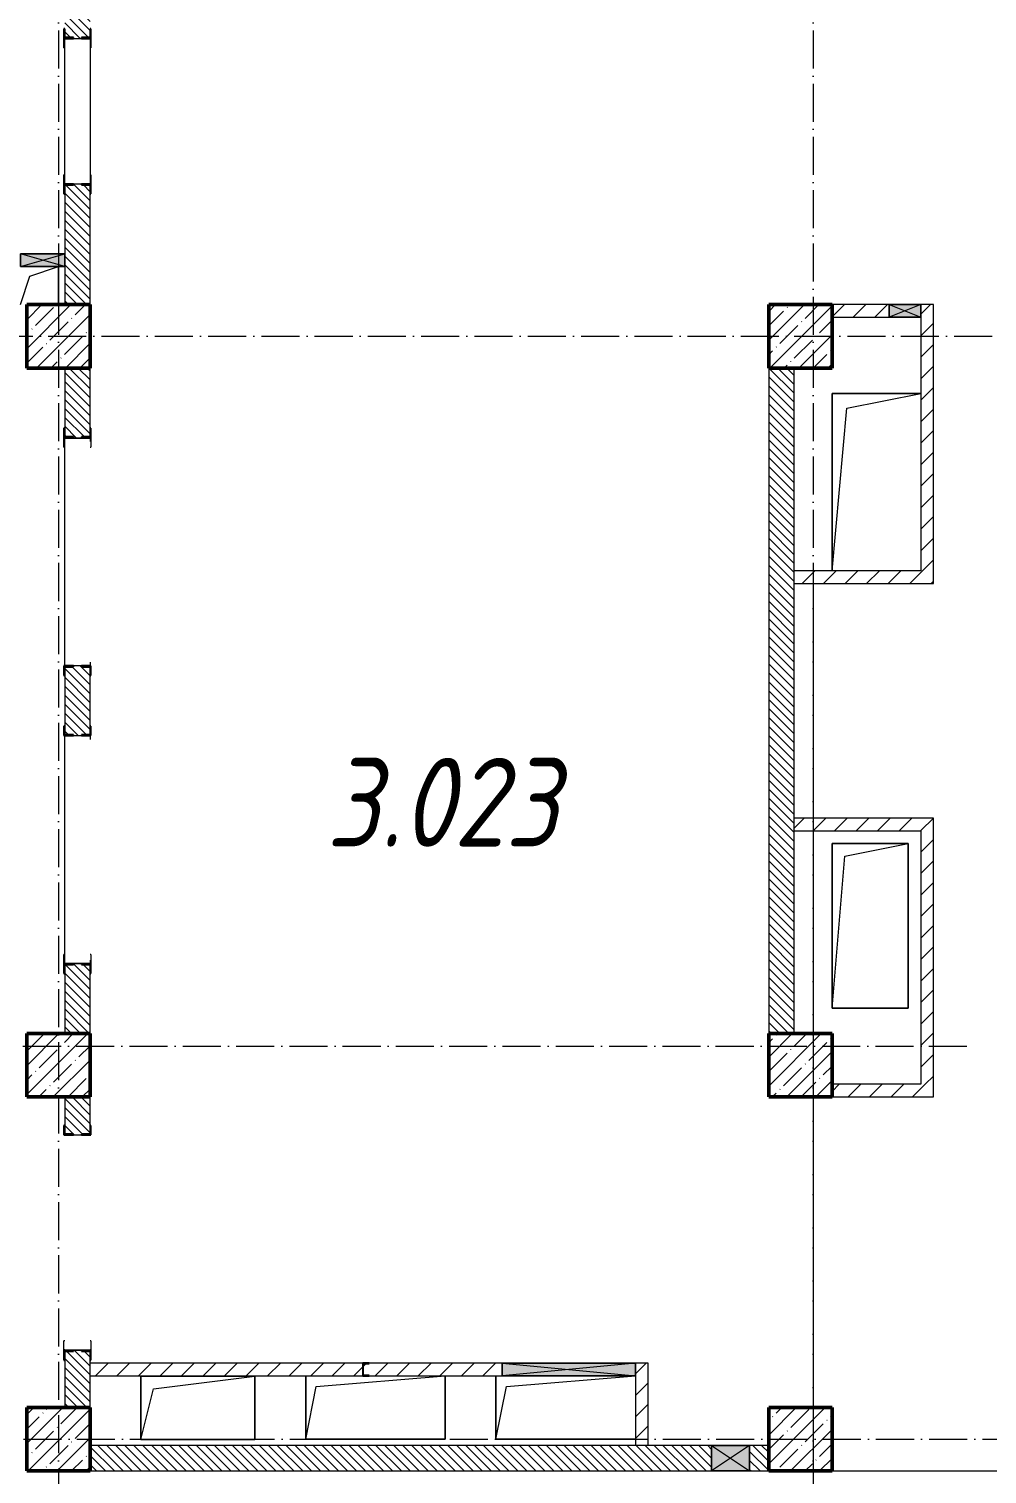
# Model space of a CAD drawing. Header units: millimetres. Extents: x -12989 to 629078, y -109036 to 555275.
# Drawn here: x 606428 to 613982, y -47560 to -36160 of the extents above; entities that cross this region are included whole.
import ezdxf

# ---------------------------------------------------------------- set-up
doc = ezdxf.new("R2010")
doc.units = ezdxf.units.MM
doc.linetypes.add('50_200_ШТРИХ_1Т_ш5_п1_п1_', pattern=[700, 500, -100, 0, -100])
for name, color, linetype, lineweight in [('A-DETL-GENF-OTLN', 7, 'Continuous', 9), ('A-FLOR-____-OTLN', 7, 'Continuous', 9), ('A-GENM-____-MCUT', 7, 'Continuous', 25), ('A-GENM-____-OTLN', 7, 'Continuous', 9), ('A-GENM-____-OTLN-1', 7, 'Continuous', 25), ('A-GLAZ-____-OTLN', 7, 'Continuous', 9), ('A-WALL-____-MCUT', 7, 'Continuous', 13), ('A-WALL-____-MCUT-3', 7, 'Continuous', 9), ('A-WALL-____-PATT-1', 7, 'Continuous', 9), ('A-WALL-FNSH-MCUT-1', 7, 'Continuous', 9), ('I-WALL-____-OTLN', 7, 'Continuous', 9), ('S-COLS-____-MCUT', 7, 'Continuous', 50), ('S-COLS-____-OTLN', 7, 'Continuous', 9), ('S-GRID-____-OTLN-1', 7, '50_200_ШТРИХ_1Т_ш5_п1_п1_', 9), ('Марки помещений', 7, 'Continuous', 9)]:
    doc.layers.add(name, color=color, linetype=linetype, lineweight=lineweight)
doc.styles.add('ISOCPEUR_I_2', font='isocpeui.ttf', dxfattribs={"width": 0.85, "height": 2.3})
pattern_1 = [(135, (523510.01, -90515.614), (-35.35534, -35.35534), [])]
pattern_2 = [(45, (-83150, -43231.04), (-114.04925, 114.04925), []), (45, (-83035.95, -43231.04), (-114.04925, 114.04925), [201.613, -40.323, 3.353, -36.97])]
pattern_3 = [(45, (-89000, -43231.04), (-114.04925, 114.04925), []), (45, (-88885.95, -43231.04), (-114.04925, 114.04925), [201.613, -40.323, 3.353, -36.97])]
pattern_4 = [(45, (523510.01, -90515.61), (-84.85281, 84.85281), [])]

# ---------------------------------------------------------------- blocks, each defined once
blk = doc.blocks.new('BSC_Колонна _Прямоугольная - 500х500-V36-АР1_План отверстий 3 этажа в осях 1-64_Ю-ЯЯ')
at = {"layer": 'S-COLS-____-OTLN'}
h = blk.add_hatch(dxfattribs=at)
h.set_pattern_fill('FP_44', color=256, style=0, pattern_type=2)
h.set_pattern_definition([(45, (-89000, -51931.04), (-114.04925, 114.04925), []), (45, (-88885.95, -51931.04), (-114.04925, 114.04925), [201.613, -40.323, 3.353, -36.97])])
h.paths.add_polyline_path([(-250, -250), (250, -250), (250, 250), (-250, 250)], flags=0)
at = {"layer": 'S-COLS-____-MCUT'}
for p, q in [((250, 250), (-250, 250)), ((-250, 250), (-250, -250)), ((250, -250), (250, 250)), ((-250, -250), (250, -250))]:
    blk.add_line(p, q, dxfattribs=at)
blk = doc.blocks.new('BSC_Колонна _Прямоугольная - 500х500-V37-АР1_План отверстий 3 этажа в осях 1-64_Ю-ЯЯ')
at = {"layer": 'S-COLS-____-OTLN'}
h = blk.add_hatch(dxfattribs=at)
h.set_pattern_fill('FP_45', color=256, style=0, pattern_type=2)
h.set_pattern_definition([(45, (-83150, -51931.04), (-114.04925, 114.04925), []), (45, (-83035.95, -51931.04), (-114.04925, 114.04925), [201.613, -40.323, 3.353, -36.97])])
h.paths.add_polyline_path([(-250, -250), (250, -250), (250, 250), (-250, 250)], flags=0)
at = {"layer": 'S-COLS-____-MCUT'}
for p, q in [((250, 250), (-250, 250)), ((-250, 250), (-250, -250)), ((250, -250), (250, 250)), ((-250, -250), (250, -250))]:
    blk.add_line(p, q, dxfattribs=at)
blk = doc.blocks.new('BSC_Колонна _Прямоугольная - 500х500-V54-АР1_План отверстий 3 этажа в осях 1-64_Ю-ЯЯ')
at = {"layer": 'S-COLS-____-OTLN'}
h = blk.add_hatch(dxfattribs=at)
h.set_pattern_fill('FP_62', color=256, style=0, pattern_type=2)
h.set_pattern_definition([(45, (-89000, -46181.04), (-114.04925, 114.04925), []), (45, (-88885.95, -46181.04), (-114.04925, 114.04925), [201.613, -40.323, 3.353, -36.97])])
h.paths.add_polyline_path([(-250, -250), (250, -250), (250, 250), (-250, 250)], flags=0)
at = {"layer": 'S-COLS-____-MCUT'}
for p, q in [((250, 250), (-250, 250)), ((-250, 250), (-250, -250)), ((250, -250), (250, 250)), ((-250, -250), (250, -250))]:
    blk.add_line(p, q, dxfattribs=at)
blk = doc.blocks.new('BSC_Колонна _Прямоугольная - 500х500-V55-АР1_План отверстий 3 этажа в осях 1-64_Ю-ЯЯ')
at = {"layer": 'S-COLS-____-OTLN'}
h = blk.add_hatch(dxfattribs=at)
h.set_pattern_fill('FP_63', color=256, style=0, pattern_type=2)
h.set_pattern_definition([(45, (-83150, -46181.04), (-114.04925, 114.04925), []), (45, (-83035.95, -46181.04), (-114.04925, 114.04925), [201.613, -40.323, 3.353, -36.97])])
h.paths.add_polyline_path([(-250, -250), (250, -250), (250, 250), (-250, 250)], flags=0)
at = {"layer": 'S-COLS-____-MCUT'}
for p, q in [((250, 250), (-250, 250)), ((-250, 250), (-250, -250)), ((250, -250), (250, 250)), ((-250, -250), (250, -250))]:
    blk.add_line(p, q, dxfattribs=at)
blk = doc.blocks.new('BSC_Колонна _Прямоугольная - 500х500-V120-АР1_План отверстий 3 этажа в осях 1-64_Ю-ЯЯ')
at = {"layer": 'S-COLS-____-OTLN'}
h = blk.add_hatch(dxfattribs=at)
h.set_pattern_fill('FP_125', color=256, style=0, pattern_type=2)
h.set_pattern_definition(pattern_2)
h.paths.add_polyline_path([(-250, -250), (250, -250), (250, 250), (-250, 250)], flags=0)
at = {"layer": 'S-COLS-____-MCUT'}
for p, q in [((250, 250), (-250, 250)), ((-250, 250), (-250, -250)), ((250, -250), (250, 250)), ((-250, -250), (250, -250))]:
    blk.add_line(p, q, dxfattribs=at)
blk = doc.blocks.new('BSC_Колонна _Прямоугольная - 500х500-V121-АР1_План отверстий 3 этажа в осях 1-64_Ю-ЯЯ')
at = {"layer": 'S-COLS-____-OTLN'}
h = blk.add_hatch(dxfattribs=at)
h.set_pattern_fill('FP_126', color=256, style=0, pattern_type=2)
h.set_pattern_definition(pattern_3)
h.paths.add_polyline_path([(-250, -250), (250, -250), (250, 250), (-250, 250)], flags=0)
at = {"layer": 'S-COLS-____-MCUT'}
for p, q in [((250, 250), (-250, 250)), ((-250, 250), (-250, -250)), ((250, -250), (250, 250)), ((-250, -250), (250, -250))]:
    blk.add_line(p, q, dxfattribs=at)
blk = doc.blocks.new('154_Фахверк_СКБ_Швеллер - Тип_100_3960-28515122-АР1_План отверстий 3 этажа в осях 1-64_Ю-ЯЯ')
at = {"layer": 'A-GENM-____-MCUT'}
for p, q in [((175, 50), (125, 50)), ((125, 50), (125, -50)), ((128, 47), (175, 47)), ((128, -47), (128, 47)), ((175, 47), (175, 50)), ((125, -50), (175, -50)), ((175, -47), (128, -47)), ((175, -50), (175, -47))]:
    blk.add_line(p, q, dxfattribs=at)
blk = doc.blocks.new('154_Стойка_СКБ_Уголок - СМ-2180_200-28268025-АР1_План отверстий 3 этажа в осях 1-64_Ю-ЯЯ')
at = {"layer": 'A-GENM-____-MCUT'}
for p, q in [((125, 156), (125, 81)), ((200, 156), (125, 156)), ((131, 81), (131, 150)), ((131, 150), (200, 150)), ((200, 150), (200, 156)), ((125, 81), (131, 81)), ((131, 19), (125, 19)), ((125, 19), (125, -56)), ((131, -50), (131, 19)), ((125, -56), (200, -56)), ((200, -50), (131, -50)), ((200, -56), (200, -50))]:
    blk.add_line(p, q, dxfattribs=at)
blk = doc.blocks.new('Стойка_Влож_Уголок_Опорный - Уголок-28213941-АР1_План отверстий 3 этажа в осях 1-64_Ю-ЯЯ')
at = {"layer": 'A-GENM-____-OTLN'}
for p, q in [((-212, -6), (-212, 0)), ((0, 0), (0, -6)), ((-212, -75), (-212, -6)), ((-212, -6), (-206, -6)), ((-212, -75), (-206, -75)), ((-6, -6), (0, -6)), ((-6, -75), (0, -75)), ((0, -6), (0, -75))]:
    blk.add_line(p, q, dxfattribs=at)
blk = doc.blocks.new('154_Стойка_СКБ_Уголок - СМ-2480_200-28346303-АР1_План отверстий 3 этажа в осях 1-64_Ю-ЯЯ')
at = {"layer": 'A-GENM-____-MCUT'}
for p, q in [((125, 156), (125, 81)), ((200, 156), (125, 156)), ((131, 81), (131, 150)), ((131, 150), (200, 150)), ((200, 150), (200, 156)), ((125, 81), (131, 81)), ((131, 19), (125, 19)), ((125, 19), (125, -56)), ((131, -50), (131, 19)), ((125, -56), (200, -56)), ((200, -50), (131, -50)), ((200, -56), (200, -50))]:
    blk.add_line(p, q, dxfattribs=at)
blk = doc.blocks.new('Стойка_Влож_Полоса боковая - Полоса-V164-АР1_План отверстий 3 этажа в осях 1-64_Ю-ЯЯ')
at = {"layer": 'A-GENM-____-OTLN'}
for p, q in [((-5, 60), (0, 60)), ((-5, -60), (-5, 60)), ((0, 31), (0, -31)), ((0, -60), (-5, -60))]:
    blk.add_line(p, q, dxfattribs=at)
blk = doc.blocks.new('Фахверк_СКБ_Уголок - 200_3960-28268576-АР1_План отверстий 3 этажа в осях 1-64_Ю-ЯЯ')
at = {"layer": 'A-GENM-____-MCUT'}
for p, q in [((200, 156), (125, 156)), ((125, 156), (125, 81)), ((131, 81), (131, 150)), ((131, 150), (200, 150)), ((200, 150), (200, 156)), ((125, 81), (131, 81)), ((131, 19), (125, 19)), ((125, 19), (125, -56)), ((131, -50), (131, 19)), ((125, -56), (200, -56)), ((200, -50), (131, -50)), ((200, -56), (200, -50))]:
    blk.add_line(p, q, dxfattribs=at)
blk = doc.blocks.new('АР_Перемычка - АР_Перемычка-28729843-АР1_План отверстий 3 этажа в осях 1-64_Ю-ЯЯ')
at = {"layer": 'A-GENM-____-OTLN'}
blk.add_line((-400, -100), (-392, -100), dxfattribs=at)
blk = doc.blocks.new('Фахверк_СКБ_Уголок - 200_3550-28267367-АР1_План отверстий 3 этажа в осях 1-64_Ю-ЯЯ')
at = {"layer": 'A-GENM-____-MCUT'}
for p, q in [((200, 156), (125, 156)), ((125, 156), (125, 81)), ((131, 81), (131, 150)), ((131, 150), (200, 150)), ((200, 150), (200, 156)), ((125, 81), (131, 81)), ((131, 19), (125, 19)), ((125, 19), (125, -56)), ((131, -50), (131, 19)), ((125, -56), (200, -56)), ((200, -50), (131, -50)), ((200, -56), (200, -50))]:
    blk.add_line(p, q, dxfattribs=at)
blk = doc.blocks.new('AR_Отверстие прямоугольное _в стене_ - AR_Отверстие прямоугольное _в стене__ВК-32402044-АР1_План отверстий 3 этажа в осях 1-64_Ю-ЯЯ')
at = {"layer": 'A-GLAZ-____-OTLN'}
blk.add_hatch(color=256, dxfattribs=at).paths.add_polyline_path([(150, -100), (150, 100), (-150, 100), (-150, -100), (-91, -100)], flags=0)
at = {"layer": 'A-DETL-GENF-OTLN'}
for p, q in [((-150, -100), (-150, 100)), ((-150, 100), (150, 100)), ((150, 100), (-150, -100)), ((-150, 100), (150, -100)), ((150, 100), (-150, 100)), ((-150, 100), (-150, -100)), ((150, 100), (150, -100)), ((150, -100), (150, 100)), ((150, -100), (-150, -100)), ((-150, -100), (150, -100))]:
    blk.add_line(p, q, dxfattribs=at)
blk = doc.blocks.new('AR_Отверстие прямоугольное _в плите_ - AR_Отверстие прямоугольное _в плите_-30552542-АР1_План отверстий 3 этажа в осях 1-64_Ю-ЯЯ')
at = {"layer": 'A-GENM-____-OTLN'}
for p, q in [((350, 700), (-350, 700)), ((-350, 700), (-350, -700)), ((-233, 583), (350, 700)), ((-350, -700), (-233, 583))]:
    blk.add_line(p, q, dxfattribs=at)
blk = doc.blocks.new('AR_Отверстие прямоугольное _в плите_ - AR_Отверстие прямоугольное _в плите_-30552544-АР1_План отверстий 3 этажа в осях 1-64_Ю-ЯЯ')
at = {"layer": 'A-GENM-____-OTLN'}
for p, q in [((300, 650), (-300, 650)), ((-300, 650), (-300, -650)), ((-200, 550), (300, 650)), ((300, -650), (300, 650)), ((-300, -650), (-200, 550)), ((-300, -650), (300, -650))]:
    blk.add_line(p, q, dxfattribs=at)
blk = doc.blocks.new('AR_Отверстие прямоугольное _в плите_ - AR_Отверстие прямоугольное _в плите_-30459338-АР1_План отверстий 3 этажа в осях 1-64_Ю-ЯЯ')
at = {"layer": 'A-GENM-____-OTLN'}
for p, q in [((-75, 75), (150, 150)), ((150, -150), (150, 150)), ((-150, -150), (-75, 75))]:
    blk.add_line(p, q, dxfattribs=at)
blk = doc.blocks.new('AR_Отверстие прямоугольное _в плите_ - AR_Отверстие прямоугольное _в плите_-30552730-АР1_План отверстий 3 этажа в осях 1-64_Ю-ЯЯ')
at = {"layer": 'A-GENM-____-OTLN'}
for p, q in [((450, 250), (-450, 250)), ((-450, 250), (-450, -250)), ((-350, 150), (450, 250)), ((450, -250), (450, 250)), ((-450, -250), (-350, 150)), ((-450, -250), (450, -250))]:
    blk.add_line(p, q, dxfattribs=at)
blk = doc.blocks.new('AR_Отверстие прямоугольное _в плите_ - AR_Отверстие прямоугольное _в плите_-V202-АР1_План отверстий 3 этажа в осях 1-64_Ю-ЯЯ')
at = {"layer": 'A-GENM-____-OTLN'}
for p, q in [((-550, 250), (-550, -250)), ((-467, 167), (550, 250)), ((550, -250), (550, 250)), ((-550, -250), (-467, 167)), ((-550, -250), (550, -250))]:
    blk.add_line(p, q, dxfattribs=at)
blk = doc.blocks.new('AR_Отверстие прямоугольное _в плите_ - AR_Отверстие прямоугольное _в плите_-V203-АР1_План отверстий 3 этажа в осях 1-64_Ю-ЯЯ')
at = {"layer": 'A-GENM-____-OTLN'}
for p, q in [((-550, 250), (-550, -250)), ((-467, 167), (550, 250)), ((-550, -250), (-467, 167)), ((-550, -250), (550, -250))]:
    blk.add_line(p, q, dxfattribs=at)
blk = doc.blocks.new('AR_Отверстие прямоугольное _в стене__БезПР - AR_Отверстие прямоугольное _в стене__БезПР-36899082-АР1_План отверстий 3 этажа в осях 1-64_Ю-ЯЯ')
at = {"layer": 'A-GLAZ-____-OTLN'}
blk.add_hatch(color=256, dxfattribs=at).paths.add_polyline_path([(525, -50), (525, 50), (-525, 50), (-525, -50)], flags=0)
at = {"layer": 'A-DETL-GENF-OTLN'}
for p, q in [((-525, -50), (-525, 50)), ((-525, 50), (525, 50)), ((525, 50), (-525, -50)), ((-525, 50), (525, -50)), ((525, 50), (-525, 50)), ((-525, 50), (-525, -50)), ((525, 50), (525, -50)), ((525, -50), (525, 50)), ((525, -50), (-525, -50)), ((-525, -50), (525, -50))]:
    blk.add_line(p, q, dxfattribs=at)
at = {"layer": 'A-GLAZ-____-OTLN'}
blk.add_line((525, 50), (-525, 50), dxfattribs=at)
blk = doc.blocks.new('AR_Отверстие прямоугольное _в стене__БезПР - AR_Отверстие прямоугольное _в стене__БезПР-36899173-АР1_План отверстий 3 этажа в осях 1-64_Ю-ЯЯ')
at = {"layer": 'A-GLAZ-____-OTLN'}
blk.add_hatch(color=256, dxfattribs=at).paths.add_polyline_path([(175, 50), (-175, 50), (-175, -50), (175, -50)], flags=0)
at = {"layer": 'A-DETL-GENF-OTLN'}
for p, q in [((-175, -50), (-175, 50)), ((-175, 50), (175, 50)), ((175, 50), (-175, -50)), ((-175, 50), (175, -50)), ((175, 50), (-175, 50)), ((-175, 50), (-175, -50)), ((175, 50), (175, -50)), ((175, -50), (175, 50)), ((175, -50), (-175, -50)), ((-175, -50), (175, -50))]:
    blk.add_line(p, q, dxfattribs=at)
at = {"layer": 'A-GLAZ-____-OTLN'}
blk.add_line((175, 50), (-175, 50), dxfattribs=at)
blk = doc.blocks.new('AR_Отверстие прямоугольное _в стене__БезПР - AR_Отверстие прямоугольное _в стене__БезПР-36427648-АР1_План отверстий 3 этажа в осях 1-64_Ю-ЯЯ')
at = {"layer": 'A-GLAZ-____-OTLN'}
blk.add_hatch(color=256, dxfattribs=at).paths.add_polyline_path([(125, -50), (125, 50), (-125, 50), (-125, -50)], flags=0)
at = {"layer": 'A-DETL-GENF-OTLN'}
for p, q in [((-125, -50), (-125, 50)), ((-125, 50), (125, 50)), ((125, 50), (-125, -50)), ((-125, 50), (125, -50)), ((125, 50), (-125, 50)), ((-125, 50), (-125, -50)), ((125, 50), (125, -50)), ((125, -50), (125, 50)), ((125, -50), (-125, -50)), ((-125, -50), (125, -50))]:
    blk.add_line(p, q, dxfattribs=at)
at = {"layer": 'A-GLAZ-____-OTLN'}
blk.add_line((125, 50), (-125, 50), dxfattribs=at)
blk = doc.blocks.new('BSC_Колонна _Прямоугольная - 500х500-V144-АР1_План отверстий 3 этажа в осях 1-64_А-ГГ')
at = {"layer": 'S-COLS-____-OTLN'}
h = blk.add_hatch(dxfattribs=at)
h.set_pattern_fill('FP_167', color=256, style=0, pattern_type=2)
h.set_pattern_definition(pattern_2)
h.paths.add_polyline_path([(-250, -250), (250, -250), (250, 250), (-250, 250)], flags=0)
at = {"layer": 'S-COLS-____-MCUT'}
for p, q in [((250, 250), (-250, 250)), ((-250, 250), (-250, -250)), ((250, -250), (250, 250)), ((-250, -250), (250, -250))]:
    blk.add_line(p, q, dxfattribs=at)
blk = doc.blocks.new('BSC_Колонна _Прямоугольная - 500х500-V145-АР1_План отверстий 3 этажа в осях 1-64_А-ГГ')
at = {"layer": 'S-COLS-____-OTLN'}
h = blk.add_hatch(dxfattribs=at)
h.set_pattern_fill('FP_168', color=256, style=0, pattern_type=2)
h.set_pattern_definition(pattern_3)
h.paths.add_polyline_path([(-250, -250), (250, -250), (250, 250), (-250, 250)], flags=0)
at = {"layer": 'S-COLS-____-MCUT'}
for p, q in [((250, 250), (-250, 250)), ((-250, 250), (-250, -250)), ((250, -250), (250, 250)), ((-250, -250), (250, -250))]:
    blk.add_line(p, q, dxfattribs=at)
blk = doc.blocks.new('AR_Отверстие прямоугольное _в стене_ - AR_Отверстие прямоугольное _в стене__ВК-32402044-АР1_План отверстий 3 этажа в осях 1-64_А-ГГ')
at = {"layer": 'A-GLAZ-____-OTLN'}
blk.add_hatch(color=256, dxfattribs=at).paths.add_polyline_path([(150, -100), (150, 100), (-150, 100), (-150, -100), (-90, -100)], flags=0)
at = {"layer": 'A-DETL-GENF-OTLN'}
for p, q in [((-150, -100), (-150, 100)), ((-150, 100), (150, 100)), ((150, 100), (-150, -100)), ((-150, 100), (150, -100)), ((150, 100), (-150, 100)), ((-150, 100), (-150, -100)), ((150, 100), (150, -100)), ((150, -100), (150, 100)), ((150, -100), (-150, -100)), ((-150, -100), (150, -100))]:
    blk.add_line(p, q, dxfattribs=at)
blk = doc.blocks.new('3эт')
at = {"layer": 'S-GRID-____-OTLN-1', "color": 251, "ltscale": 0.6, "true_color": 0x636466}
for p, q in [((366920.7, 4029.4), (366920.7, -46882.4)), ((372870.7, 4029.4), (372870.7, -46882.4)), ((352977.2, -34932.4), (387845.1, -34932.4)), ((372870.7, -36982.5), (372870.7, -91346.1)), ((351097.5, -40532.4), (374089.5, -40532.4)), ((358243, -43632.4), (387705.3, -43632.4)), ((358243, -43632.4), (387705.3, -43632.4))]:
    blk.add_line(p, q, dxfattribs=at)

msp = doc.modelspace()

# ---------------------------------------------------------------- hatches: boundary and pattern name
at = {"layer": 'A-WALL-____-PATT-1'}
h = msp.add_hatch(dxfattribs=at)
h.set_pattern_fill('FP_9', color=256, style=0, pattern_type=2)
h.set_pattern_definition(pattern_1)
h.paths.add_polyline_path([(606910.0077, -38334.5723), (606910.0077, -37390.5723), (606841.0077, -37390.5723), (606841.0077, -37384.5723), (606779.0077, -37384.5723), (606779.0077, -37390.5723), (606710.0077, -37390.5723), (606710.0077, -38334.5723)], flags=0)
h.paths.add_polyline_path([(606841.0077, -36234.5723), (606841.0077, -36228.5723), (606910.0077, -36228.5723), (606910.0077, -35819.5723), (606710.0077, -35819.5723), (606710.0077, -36228.5723), (606779.0077, -36228.5723), (606779.0077, -36234.5723)], flags=0)
h.paths.add_polyline_path([(606710.0077, -35569.5723), (606910.0077, -35569.5723), (606910.0077, -35334.5723), (606710.0077, -35334.5723)], flags=0)
h = msp.add_hatch(dxfattribs=at)
h.set_pattern_fill('FP_7', color=256, style=0, pattern_type=2)
h.set_pattern_definition(pattern_4)
h.paths.add_polyline_path([(613210.0077, -38434.5723), (613210.0077, -38334.5723), (612760.0077, -38334.5723), (612760.0077, -38434.5723)], flags=0)
h.paths.add_polyline_path([(613460.0077, -38434.5723), (613560.0077, -38434.5723), (613560.0077, -38334.5723), (613460.0077, -38334.5723)], flags=0)
h = msp.add_hatch(dxfattribs=at)
h.set_pattern_fill('FP_7', color=256, style=0, pattern_type=2)
h.set_pattern_definition(pattern_4)
h.paths.add_polyline_path([(613460.0077, -40434.5723), (613560.0077, -40434.5723), (613560.0077, -38434.5723), (613460.0077, -38434.5723)], flags=0)
h = msp.add_hatch(dxfattribs=at)
h.set_pattern_fill('FP_9', color=256, style=0, pattern_type=2)
h.set_pattern_definition(pattern_1)
h.paths.add_polyline_path([(606910.0077, -44084.5723), (606910.0077, -43540.5723), (606841.0077, -43540.5723), (606841.0077, -43534.5723), (606779.0077, -43534.5723), (606779.0077, -43540.5723), (606710.0077, -43540.5723), (606710.0077, -44084.5723), (606870.0077, -44084.5723)], flags=0)
h.paths.add_polyline_path([(606779.0077, -41734.5723), (606841.0077, -41734.5723), (606841.0077, -41728.5723), (606910.0077, -41728.5723), (606910.0077, -41190.5723), (606841.0077, -41190.5723), (606841.0077, -41184.5723), (606779.0077, -41184.5723), (606779.0077, -41190.5723), (606710.0077, -41190.5723), (606710.0077, -41728.5723), (606779.0077, -41728.5723)], flags=0)
h.paths.add_polyline_path([(606779.0077, -39384.5723), (606841.0077, -39384.5723), (606841.0077, -39378.5723), (606910.0077, -39378.5723), (606910.0077, -38834.5723), (606710.0077, -38834.5723), (606710.0077, -39378.5723), (606779.0077, -39378.5723)], flags=0)
h = msp.add_hatch(dxfattribs=at)
h.set_pattern_fill('FP_9', color=256, style=0, pattern_type=2)
h.set_pattern_definition(pattern_1)
h.paths.add_polyline_path([(612460.0077, -44084.5723), (612460.0077, -38834.5723), (612260.0077, -38834.5723), (612260.0077, -44084.5723)], flags=0)
h = msp.add_hatch(dxfattribs=at)
h.set_pattern_fill('FP_7', color=256, style=0, pattern_type=2)
h.set_pattern_definition(pattern_4)
h.paths.add_polyline_path([(612460.0077, -40534.5723), (613560.0077, -40534.5723), (613560.0077, -40434.5723), (612460.0077, -40434.5723)], flags=0)
h = msp.add_hatch(dxfattribs=at)
h.set_pattern_fill('FP_7', color=256, style=0, pattern_type=2)
h.set_pattern_definition(pattern_4)
h.paths.add_polyline_path([(613460.0077, -42484.5723), (613460.0077, -42384.5723), (612460.0077, -42384.5723), (612460.0077, -42484.5723)], flags=0)
h = msp.add_hatch(dxfattribs=at)
h.set_pattern_fill('FP_7', color=256, style=0, pattern_type=2)
h.set_pattern_definition(pattern_4)
h.paths.add_polyline_path([(613460.0077, -44484.5723), (613560.0077, -44484.5723), (613560.0077, -42384.5723), (613460.0077, -42384.5723), (613460.0077, -42979.0722)], flags=0)
h = msp.add_hatch(dxfattribs=at)
h.set_pattern_fill('FP_7', color=256, style=0, pattern_type=2)
h.set_pattern_definition(pattern_4)
h.paths.add_polyline_path([(612760.0077, -44584.5723), (613560.0077, -44584.5723), (613560.0077, -44484.5723), (612760.0077, -44484.5723)], flags=0)
h = msp.add_hatch(dxfattribs=at)
h.set_pattern_fill('FP_9', color=256, style=0, pattern_type=2)
h.set_pattern_definition(pattern_1)
h.paths.add_polyline_path([(606910.0077, -47034.5723), (606910.0077, -46590.5723), (606841.0077, -46590.5723), (606841.0077, -46584.5723), (606779.0077, -46584.5723), (606779.0077, -46590.5723), (606710.0077, -46590.5723), (606710.0077, -47034.5723), (606870.0077, -47034.5723)], flags=0)
h.paths.add_polyline_path([(606779.0077, -44884.5723), (606841.0077, -44884.5723), (606841.0077, -44878.5723), (606910.0077, -44878.5723), (606910.0077, -44584.5723), (606710.0077, -44584.5723), (606710.0077, -44878.5723), (606779.0077, -44878.5723)], flags=0)
h = msp.add_hatch(dxfattribs=at)
h.set_pattern_fill('FP_7', color=256, style=0, pattern_type=2)
h.set_pattern_definition(pattern_4)
h.paths.add_polyline_path([(606910.0077, -46784.5723), (609060.0077, -46784.5723), (609060.0077, -46684.5723), (606910.0077, -46684.5723)], flags=0)
h.paths.add_polyline_path([(609110.0077, -46784.5723), (610160.0077, -46784.5723), (610160.0077, -46684.5723), (609110.0077, -46684.5723), (609110.0077, -46687.5723), (609063.0077, -46687.5723), (609063.0077, -46781.5723), (609110.0077, -46781.5723)], flags=0)
h = msp.add_hatch(dxfattribs=at)
h.set_pattern_fill('FP_7', color=256, style=0, pattern_type=2)
h.set_pattern_definition(pattern_4)
h.paths.add_polyline_path([(611310.0077, -47334.5723), (611310.0077, -46684.5723), (611210.0077, -46684.5723), (611210.0077, -47334.5723)], flags=0)
h = msp.add_hatch(dxfattribs=at)
h.set_pattern_fill('FP_9', color=256, style=0, pattern_type=2)
h.set_pattern_definition(pattern_1)
h.paths.add_polyline_path([(612110.0077, -47534.5723), (612260.0077, -47534.5723), (612260.0077, -47334.5723), (612110.0077, -47334.5723)], flags=0)
h.paths.add_polyline_path([(611810.0077, -47534.5723), (611810.0077, -47334.5723), (606910.0077, -47334.5723), (606910.0077, -47534.5723), (608334.2675, -47534.5723)], flags=0)
h = msp.add_hatch(dxfattribs=at)
h.set_pattern_fill('FP_6', color=256, style=0, pattern_type=2)
h.set_pattern_definition(pattern_1)
h.paths.add_polyline_path([(612110.0077, -47534.5723), (612260.0077, -47534.5723), (612260.0077, -47334.5723), (612110.0077, -47334.5723)], flags=0)
h.paths.add_polyline_path([(611810.0077, -47534.5723), (611810.0077, -47334.5723), (606910.0077, -47334.5723), (606910.0077, -47534.5723), (608334.6166, -47534.5723)], flags=0)

# ---------------------------------------------------------------- linework, layer by layer
at = {"layer": 'A-FLOR-____-OTLN'}
for p, q in [((606660.0077, -38034.5723), (606660.0077, -38334.5723)), ((612760.0077, -39034.5723), (613460.0077, -39034.5723)), ((612760.0077, -40434.5723), (612760.0077, -39034.5723)), ((612760.0077, -42584.5723), (613360.0077, -42584.5723)), ((612760.0077, -43884.5723), (612760.0077, -42584.5723)), ((613360.0077, -42584.5723), (613360.0077, -43884.5723)), ((613360.0077, -43884.5723), (612760.0077, -43884.5723)), ((607310.0077, -46785.8223), (608210.0077, -46785.8223)), ((607310.0077, -47285.8223), (607310.0077, -46785.8223)), ((608210.0077, -46785.8223), (608210.0077, -47285.8223)), ((608610.0077, -47284.5723), (608610.0077, -46784.5723)), ((609710.0077, -46784.5723), (609710.0077, -47284.5723)), ((610110.0077, -47284.5723), (610110.0077, -46784.5723)), ((608210.0077, -47285.8223), (607310.0077, -47285.8223)), ((609710.0077, -47284.5723), (608610.0077, -47284.5723)), ((611210.0077, -47284.5723), (610110.0077, -47284.5723)), ((612760.0077, -47534.5723), (616210.0077, -47534.5723)), ((612760.0077, -47534.5723), (616210.0077, -47534.5723))]:
    msp.add_line(p, q, dxfattribs=at)
at = {"layer": 'A-WALL-____-MCUT'}
for p, q in [((606779.0077, -36234.5723), (606841.0077, -36234.5723)), ((606841.0077, -37384.5723), (606779.0077, -37384.5723)), ((606710.0077, -37459.5723), (606710.0077, -37934.5723)), ((606910.0077, -38334.5723), (606910.0077, -37459.5723)), ((606710.0077, -38034.5723), (606710.0077, -38334.5723)), ((606710.0077, -38834.5723), (606710.0077, -39309.5723)), ((606910.0077, -39309.5723), (606910.0077, -38834.5723)), ((612260.0077, -38834.5723), (612260.0077, -44084.5723)), ((612460.0077, -44084.5723), (612460.0077, -38834.5723)), ((606710.0077, -41259.5723), (606710.0077, -41659.5723)), ((606841.0077, -41184.5723), (606779.0077, -41184.5723)), ((606910.0077, -41659.5723), (606910.0077, -41259.5723)), ((606779.0077, -41734.5723), (606841.0077, -41734.5723)), ((606710.0077, -43609.5723), (606710.0077, -44084.5723)), ((606910.0077, -44084.5723), (606910.0077, -43609.5723)), ((606710.0077, -44584.5723), (606710.0077, -44809.5723)), ((606910.0077, -44809.5723), (606910.0077, -44584.5723)), ((606779.0077, -44884.5723), (606841.0077, -44884.5723)), ((606710.0077, -46659.5723), (606710.0077, -47034.5723)), ((606910.0077, -47034.5723), (606910.0077, -46659.5723)), ((611810.0077, -47334.5723), (606910.0077, -47334.5723)), ((612260.0077, -47334.5723), (612110.0077, -47334.5723)), ((606910.0077, -47534.5723), (611810.0077, -47534.5723)), ((612110.0077, -47534.5723), (612260.0077, -47534.5723))]:
    msp.add_line(p, q, dxfattribs=at)
at = {"layer": 'A-WALL-____-MCUT-3'}
for p, q in [((611810.0077, -47334.5723), (606910.0077, -47334.5723)), ((612260.0077, -47334.5723), (612110.0077, -47334.5723)), ((606910.0077, -47534.5723), (611810.0077, -47534.5723)), ((612110.0077, -47534.5723), (612260.0077, -47534.5723))]:
    msp.add_line(p, q, dxfattribs=at)
at = {"layer": 'A-WALL-FNSH-MCUT-1'}
for p, q in [((613210.0077, -38334.5723), (612760.0077, -38334.5723)), ((613560.0077, -38334.5723), (613460.0077, -38334.5723)), ((613560.0077, -40534.5723), (613560.0077, -38334.5723)), ((612760.0077, -38434.5723), (613210.0077, -38434.5723)), ((613460.0077, -38434.5723), (613460.0077, -40434.5723)), ((613460.0077, -40434.5723), (612460.0077, -40434.5723)), ((612460.0077, -40534.5723), (613560.0077, -40534.5723)), ((613560.0077, -42384.5723), (612460.0077, -42384.5723)), ((613560.0077, -44584.5723), (613560.0077, -42384.5723)), ((612460.0077, -42484.5723), (613460.0077, -42484.5723)), ((613460.0077, -42484.5723), (613460.0077, -44484.5723)), ((613460.0077, -44484.5723), (612760.0077, -44484.5723)), ((612760.0077, -44584.5723), (613560.0077, -44584.5723)), ((609060.0077, -46684.5723), (606910.0077, -46684.5723)), ((610160.0077, -46684.5723), (609110.0077, -46684.5723)), ((611310.0077, -46684.5723), (611210.0077, -46684.5723)), ((611310.0077, -47334.5723), (611310.0077, -46684.5723)), ((606910.0077, -46784.5723), (609060.0077, -46784.5723)), ((609110.0077, -46784.5723), (610160.0077, -46784.5723)), ((611210.0077, -46784.5723), (611210.0077, -47334.5723))]:
    msp.add_line(p, q, dxfattribs=at)
at = {"layer": 'I-WALL-____-OTLN'}
for p, q in [((606710.0077, -37384.5723), (606710.0077, -36234.5723)), ((606910.0077, -36234.5723), (606910.0077, -37384.5723)), ((606710.0077, -41184.5723), (606710.0077, -39384.5723)), ((606910.0077, -39384.5723), (606910.0077, -39414.5723)), ((606910.0077, -41154.5723), (606910.0077, -41184.5723)), ((606710.0077, -43534.5723), (606710.0077, -41734.5723)), ((606910.0077, -41734.5723), (606910.0077, -41764.5723)), ((606910.0077, -43504.5723), (606910.0077, -43534.5723))]:
    msp.add_line(p, q, dxfattribs=at)

# ---------------------------------------------------------------- block references
msp.add_blockref('3эт', (239739.3002, -3652.1582))
at = {"layer": 'A-GENM-____-OTLN'}
for name, p in [('Стойка_Влож_Уголок_Опорный - Уголок-28213941-АР1_План отверстий 3 этажа в осях 1-64_Ю-ЯЯ', (606916.0077, -36234.5723)), ('AR_Отверстие прямоугольное _в плите_ - AR_Отверстие прямоугольное _в плите_-30459338-АР1_План отверстий 3 этажа в осях 1-64_Ю-ЯЯ', (606510.0077, -38184.5723)), ('AR_Отверстие прямоугольное _в плите_ - AR_Отверстие прямоугольное _в плите_-30552542-АР1_План отверстий 3 этажа в осях 1-64_Ю-ЯЯ', (613110.0077, -39734.5723)), ('Стойка_Влож_Уголок_Опорный - Уголок-28213941-АР1_План отверстий 3 этажа в осях 1-64_Ю-ЯЯ', (606916.0077, -39384.5723)), ('AR_Отверстие прямоугольное _в плите_ - AR_Отверстие прямоугольное _в плите_-30552544-АР1_План отверстий 3 этажа в осях 1-64_Ю-ЯЯ', (613060.0077, -43234.5723)), ('AR_Отверстие прямоугольное _в плите_ - AR_Отверстие прямоугольное _в плите_-30552730-АР1_План отверстий 3 этажа в осях 1-64_Ю-ЯЯ', (607760.0077, -47035.8223)), ('AR_Отверстие прямоугольное _в плите_ - AR_Отверстие прямоугольное _в плите_-V202-АР1_План отверстий 3 этажа в осях 1-64_Ю-ЯЯ', (609160.0077, -47034.5723)), ('AR_Отверстие прямоугольное _в плите_ - AR_Отверстие прямоугольное _в плите_-V203-АР1_План отверстий 3 этажа в осях 1-64_Ю-ЯЯ', (610660.0077, -47034.5723))]:
    msp.add_blockref(name, p, dxfattribs=at)
for name, p, rotation in [('Стойка_Влож_Уголок_Опорный - Уголок-28213941-АР1_План отверстий 3 этажа в осях 1-64_Ю-ЯЯ', (606704.0077, -37384.5723), 180), ('АР_Перемычка - АР_Перемычка-28729843-АР1_План отверстий 3 этажа в осях 1-64_Ю-ЯЯ', (606810.0077, -39384.5723), 269.9999999999999), ('Стойка_Влож_Полоса боковая - Полоса-V164-АР1_План отверстий 3 этажа в осях 1-64_Ю-ЯЯ', (606810.0077, -39384.5723), 89.99999999999994), ('Стойка_Влож_Уголок_Опорный - Уголок-28213941-АР1_План отверстий 3 этажа в осях 1-64_Ю-ЯЯ', (606704.0077, -43534.5723), 180), ('Стойка_Влож_Полоса боковая - Полоса-V164-АР1_План отверстий 3 этажа в осях 1-64_Ю-ЯЯ', (606810.0077, -43534.5723), 269.9999999999999), ('Стойка_Влож_Уголок_Опорный - Уголок-28213941-АР1_План отверстий 3 этажа в осях 1-64_Ю-ЯЯ', (606704.0077, -46584.5723), 180), ('Стойка_Влож_Полоса боковая - Полоса-V164-АР1_План отверстий 3 этажа в осях 1-64_Ю-ЯЯ', (606810.0077, -46584.5723), 269.9999999999999)]:
    msp.add_blockref(name, p, dxfattribs=dict(at, rotation=rotation))
at = {"layer": 'A-GENM-____-OTLN-1'}
for name, p, rotation in [('154_Стойка_СКБ_Уголок - СМ-2180_200-28268025-АР1_План отверстий 3 этажа в осях 1-64_Ю-ЯЯ', (606860.0077, -36359.5723), 89.99999999999993), ('154_Стойка_СКБ_Уголок - СМ-2180_200-28268025-АР1_План отверстий 3 этажа в осях 1-64_Ю-ЯЯ', (606760.0077, -37259.5723), 269.9999999999999), ('154_Стойка_СКБ_Уголок - СМ-2480_200-28346303-АР1_План отверстий 3 этажа в осях 1-64_Ю-ЯЯ', (606860.0077, -39509.5723), 89.99999999999993), ('Фахверк_СКБ_Уголок - 200_3550-28267367-АР1_План отверстий 3 этажа в осях 1-64_Ю-ЯЯ', (606760.0077, -41059.5723), 269.9999999999999), ('Фахверк_СКБ_Уголок - 200_3550-28267367-АР1_План отверстий 3 этажа в осях 1-64_Ю-ЯЯ', (606860.0077, -41859.5723), 89.99999999999993), ('154_Стойка_СКБ_Уголок - СМ-2480_200-28346303-АР1_План отверстий 3 этажа в осях 1-64_Ю-ЯЯ', (606760.0077, -43409.5723), 269.9999999999999), ('Фахверк_СКБ_Уголок - 200_3960-28268576-АР1_План отверстий 3 этажа в осях 1-64_Ю-ЯЯ', (606860.0077, -45009.5723), 89.99999999999993), ('154_Стойка_СКБ_Уголок - СМ-2480_200-28346303-АР1_План отверстий 3 этажа в осях 1-64_Ю-ЯЯ', (606760.0077, -46459.5723), 269.9999999999999)]:
    msp.add_blockref(name, p, dxfattribs=dict(at, rotation=rotation))
msp.add_blockref('154_Фахверк_СКБ_Швеллер - Тип_100_3960-28515122-АР1_План отверстий 3 этажа в осях 1-64_Ю-ЯЯ', (608935.0077, -46734.5723), dxfattribs=at)
at = {"layer": 'A-GLAZ-____-OTLN', "rotation": 180}
msp.add_blockref('AR_Отверстие прямоугольное _в стене__БезПР - AR_Отверстие прямоугольное _в стене__БезПР-36899173-АР1_План отверстий 3 этажа в осях 1-64_Ю-ЯЯ', (606535.0077, -37984.5723), dxfattribs=at)
at = {"layer": 'A-GLAZ-____-OTLN'}
for name, p in [('AR_Отверстие прямоугольное _в стене__БезПР - AR_Отверстие прямоугольное _в стене__БезПР-36427648-АР1_План отверстий 3 этажа в осях 1-64_Ю-ЯЯ', (613335.0077, -38384.5723)), ('AR_Отверстие прямоугольное _в стене__БезПР - AR_Отверстие прямоугольное _в стене__БезПР-36899082-АР1_План отверстий 3 этажа в осях 1-64_Ю-ЯЯ', (610685.0077, -46734.5723)), ('AR_Отверстие прямоугольное _в стене_ - AR_Отверстие прямоугольное _в стене__ВК-32402044-АР1_План отверстий 3 этажа в осях 1-64_Ю-ЯЯ', (611960.0077, -47434.5723)), ('AR_Отверстие прямоугольное _в стене_ - AR_Отверстие прямоугольное _в стене__ВК-32402044-АР1_План отверстий 3 этажа в осях 1-64_А-ГГ', (611960.0077, -47434.5723))]:
    msp.add_blockref(name, p, dxfattribs=at)
at = {"layer": 'S-COLS-____-OTLN'}
for name, p in [('BSC_Колонна _Прямоугольная - 500х500-V37-АР1_План отверстий 3 этажа в осях 1-64_Ю-ЯЯ', (606660.0077, -38584.5723)), ('BSC_Колонна _Прямоугольная - 500х500-V36-АР1_План отверстий 3 этажа в осях 1-64_Ю-ЯЯ', (612510.0077, -38584.5723)), ('BSC_Колонна _Прямоугольная - 500х500-V55-АР1_План отверстий 3 этажа в осях 1-64_Ю-ЯЯ', (606660.0077, -44334.5723)), ('BSC_Колонна _Прямоугольная - 500х500-V54-АР1_План отверстий 3 этажа в осях 1-64_Ю-ЯЯ', (612510.0077, -44334.5723)), ('BSC_Колонна _Прямоугольная - 500х500-V120-АР1_План отверстий 3 этажа в осях 1-64_Ю-ЯЯ', (606660.0077, -47284.5723)), ('BSC_Колонна _Прямоугольная - 500х500-V144-АР1_План отверстий 3 этажа в осях 1-64_А-ГГ', (606660.0077, -47284.5723)), ('BSC_Колонна _Прямоугольная - 500х500-V121-АР1_План отверстий 3 этажа в осях 1-64_Ю-ЯЯ', (612510.0077, -47284.5723)), ('BSC_Колонна _Прямоугольная - 500х500-V145-АР1_План отверстий 3 этажа в осях 1-64_А-ГГ', (612510.0077, -47284.5723))]:
    msp.add_blockref(name, p, dxfattribs=at)

# ---------------------------------------------------------------- texts
at = {"layer": 'Марки помещений', "insert": (608771.7915, -41909.952), "char_height": 700, "width": 785.65375, "attachment_point": 1, "style": 'ISOCPEUR_I_2'}
msp.add_mtext('3.023', dxfattribs=at)

doc.saveas('drawing.dxf')
